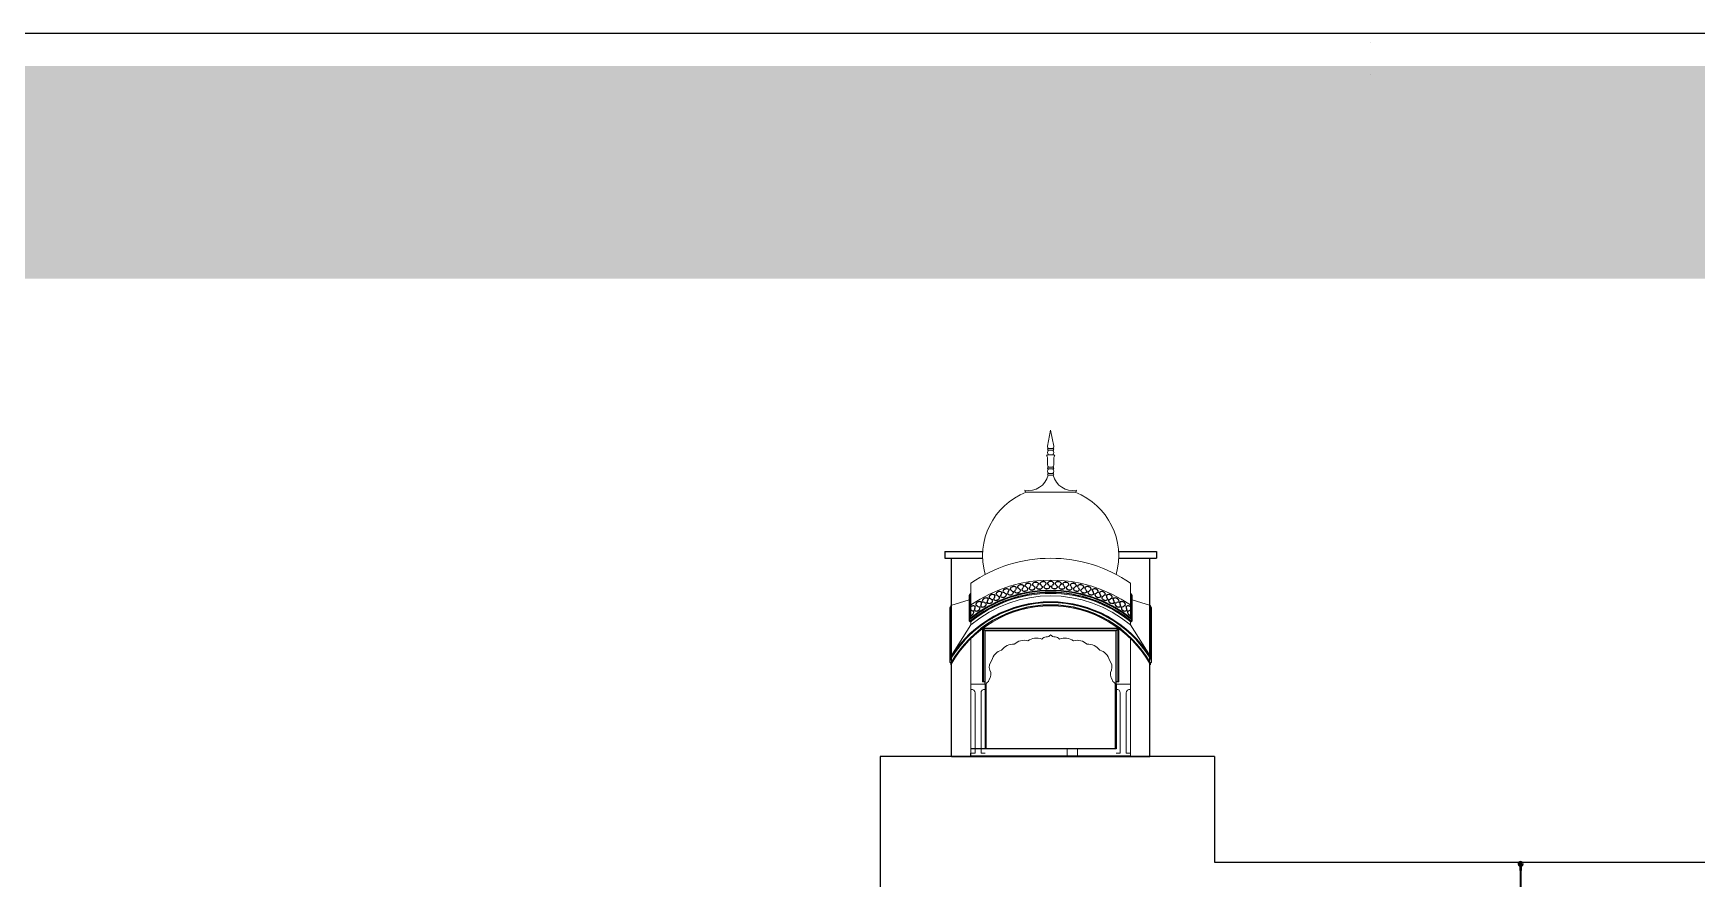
# Model space of a CAD drawing. Header units: millimetres. Extents: x 1521 to 3683, y 1649 to 3322.
# Drawn here: x 1717.1 to 1731.27, y 1670.02 to 1677.22 of the extents above; entities that cross this region are included whole.
import ezdxf

# ---------------------------------------------------------------- set-up
doc = ezdxf.new("R2010")
doc.units = ezdxf.units.MM
doc.header["$LTSCALE"] = 0.1
for name, color, linetype, lineweight in [('BRICKS', 70, 'Continuous', 25), ('Glass', 193, 'Continuous', 5), ('WALL', 7, 'Continuous', 50), ('WIN', 8, 'Continuous', 25), ('WINDOW', 142, 'Continuous', 13)]:
    doc.layers.add(name, color=color, linetype=linetype, lineweight=lineweight)
doc.layers.add('RELIEF', color=252, linetype='Continuous')

# ---------------------------------------------------------------- blocks, each defined once
blk = doc.blocks.new('A$C3F6A36EA')
h = blk.add_hatch(color=10)
h.set_gradient(color1=(22, 110, 12), color2=(129, 189, 10), tint=0.46)
h.paths.add_polyline_path([(-44.213, 20.41), (-3.313, 20.41), (-3.313, 22.222), (-44.213, 22.222)])
at = {"color": 0}
blk.add_lwpolyline([(-44.213, 22.5), (-3.313, 22.5), (-3.313, -5.276), (-44.213, -5.276)], close=True, dxfattribs=at)
blk = doc.blocks.new('CRAWN')
at = {"layer": 'WINDOW', "color": 9}
for p, q in [((-1.5, 21.69), (0, 29.19)), ((0, 29.19), (1.5, 21.69)), ((-1.5, 12.87), (-1.5, 16.23)), ((-1.13, 20.56), (1.12, 20.56)), ((-1.13, 19.81), (1.12, 19.81)), ((-0.99, 17.56), (0.99, 17.56)), ((1.5, 12.87), (1.5, 16.23)), ((-1.13, 8.75), (1.12, 8.75)), ((-1.13, 8), (1.12, 8)), ((-1.13, 11.75), (1.12, 11.75)), ((-1.13, 11), (1.12, 11)), ((-11.56, 0), (11.56, 0))]:
    blk.add_line(p, q, dxfattribs=at)
for centre, radius, start, end in [((0, 9.5), 8.13, 97.01398, 104.25003), ((-3.47, 16.05), 1.98, 354.89711, 41.97279), ((0, 21.69), 1.5, 157.38014, 228.59038), ((-1.13, 20.19), 0.375, 90, 270), ((0, 18.69), 1.5, 131.40962, 228.59038), ((0, 21.69), 1.5, 311.40962, 22.61986), ((0, 18.69), 1.5, 311.40962, 48.59038), ((0, 9.5), 8.13, 75.74997, 82.98602), ((1.12, 20.19), 0.375, 270, 90), ((3.47, 16.05), 1.98, 138.02721, 185.10289), ((-10.35, 10.38), 9.53, 259.66782, 345.56274), ((0, 12.87), 1.5, 180, 228.59038), ((-1.13, 11.37), 0.375, 90, 270), ((0, 9.87), 1.5, 131.40962, 228.59038), ((-1.13, 8.38), 0.375, 90, 270), ((0, 12.87), 1.5, 311.40962, 0), ((0, 9.87), 1.5, 311.40962, 48.59038), ((1.12, 11.37), 0.375, 270, 90), ((1.12, 8.38), 0.375, 270, 90), ((10.35, 10.38), 9.53, 194.43726, 280.33218), ((-10.96, 0.93), 1.11, 176.36583, 236.76428), ((10.96, 0.93), 1.11, 303.23572, 3.63417)]:
    blk.add_arc(centre, radius, start, end, dxfattribs=at)

msp = doc.modelspace()

# ---------------------------------------------------------------- linework, layer by layer
at = {"color": 0}
for p, q in [((1728.4874, 1677.141), (1728.4874, 1677.141)), ((1728.4874, 1676.8684), (1728.4874, 1676.8684))]:
    msp.add_line(p, q, dxfattribs=at)
at = {"layer": 'BRICKS', "color": 8}
for p, q in [((1725.2066, 1671.6749), (1725.2066, 1671.6117)), ((1726.322, 1671.6749), (1726.322, 1671.1252))]:
    msp.add_line(p, q, dxfattribs=at)
at = {"layer": 'BRICKS'}
for p, q in [((1725.2137, 1671.6749), (1725.2137, 1671.1297)), ((1726.3149, 1671.6753), (1726.3149, 1671.1297)), ((1725.0859, 1671.0674), (1725.0859, 1671.0899))]:
    msp.add_line(p, q, dxfattribs=at)
at = {"layer": 'Glass'}
for p, q in [((1729.7598, 1670.0904), (1729.7598, 1670.1343)), ((1729.7632, 1670.0904), (1729.7632, 1670.133)), ((1729.7699, 1670.0904), (1729.7699, 1670.133)), ((1729.7733, 1670.0904), (1729.7733, 1670.1343)), ((1729.7598, 1670.0904), (1729.7632, 1670.0904)), ((1729.7733, 1670.0904), (1729.7699, 1670.0904))]:
    msp.add_line(p, q, dxfattribs=at)
msp.add_lwpolyline([(1729.7632, 1669.9357), (1729.7699, 1669.9357), (1729.7699, 1670.1045), (1729.7632, 1670.1045)], close=True, dxfattribs=at)
at = {"layer": 'RELIEF'}
for p, q in [((1725.1889, 1672.1473), (1725.2066, 1672.1295)), ((1726.322, 1672.1295), (1725.2066, 1672.1295)), ((1725.2066, 1671.6749), (1725.2066, 1672.1295)), ((1726.3398, 1672.1473), (1726.322, 1672.1295)), ((1726.322, 1671.6749), (1726.322, 1672.1295)), ((1725.2066, 1671.6962), (1725.1853, 1671.6962)), ((1726.3434, 1671.6962), (1726.322, 1671.6962))]:
    msp.add_line(p, q, dxfattribs=at)
for points in [[(1726.3434, 1671.6962), (1726.3434, 1672.1509), (1725.1853, 1672.1509), (1725.1853, 1671.6962)], [(1726.3398, 1671.6962), (1726.3398, 1672.1473), (1725.1889, 1672.1473), (1725.1889, 1671.6962)]]:
    msp.add_lwpolyline(points, dxfattribs=at)
for centre, radius, start, end in [((1725.5024, 1672.5151), 0.00707, 110.19181, 151.0122), ((1725.4975, 1672.5283), 0.00707, 290.19181, 331.0122), ((1725.5078, 1672.5307), 0.00707, 234.48528, 275.30566), ((1725.5091, 1672.5166), 0.00707, 54.48528, 95.30566), ((1725.5177, 1672.5118), 0.0115, 37.95628, 112.97285), ((1725.5557, 1672.5144), 0.011, 126.43772, 202.85849), ((1725.5602, 1672.5202), 0.0115, 89.33744, 164.35402), ((1725.5663, 1672.5279), 0.00707, 107.00463, 147.82501), ((1725.5622, 1672.5414), 0.00707, 287.00463, 327.82501), ((1725.5726, 1672.5431), 0.00707, 231.29809, 272.11848), ((1725.5731, 1672.529), 0.00707, 51.29809, 92.11848), ((1725.5814, 1672.5237), 0.0115, 34.76909, 109.78567), ((1725.5875, 1672.5197), 0.011, 356.26462, 72.68539), ((1725.6195, 1672.5242), 0.011, 123.25053, 199.67131), ((1725.6243, 1672.5298), 0.0115, 86.15025, 161.16683), ((1725.6308, 1672.5371), 0.00707, 103.81744, 144.63783), ((1725.6274, 1672.5508), 0.00707, 283.81744, 324.63783), ((1725.6379, 1672.552), 0.00707, 228.11091, 268.93129), ((1725.6377, 1672.5379), 0.00707, 48.11091, 88.93129), ((1725.6457, 1672.5321), 0.0115, 31.58191, 106.59849), ((1725.6694, 1672.5111), 0.0168, 114.09128, 167.21289), ((1725.6515, 1672.5278), 0.011, 353.07743, 69.4982), ((1725.6837, 1672.5305), 0.011, 120.06335, 196.48412), ((1725.6689, 1672.5111), 0.0168, 22.34866, 75.47027), ((1725.6888, 1672.5357), 0.0115, 82.96307, 157.97965), ((1725.6957, 1672.5427), 0.00707, 100.63026, 141.45065), ((1725.6931, 1672.5566), 0.00707, 280.63026, 321.45065), ((1725.7037, 1672.5572), 0.00707, 224.92372, 265.74411), ((1725.7026, 1672.5431), 0.00707, 44.92372, 85.74411), ((1725.7103, 1672.5369), 0.0115, 28.39472, 103.4113), ((1725.7328, 1672.5146), 0.0168, 110.9041, 164.02571), ((1725.7159, 1672.5323), 0.011, 349.89025, 66.31102), ((1725.7482, 1672.5332), 0.011, 116.87616, 193.29694), ((1725.7323, 1672.5146), 0.0168, 19.16148, 72.28309), ((1725.7536, 1672.5381), 0.0115, 79.77588, 154.79246), ((1725.7609, 1672.5447), 0.00707, 97.44308, 138.26346), ((1725.7591, 1672.5587), 0.00707, 277.44308, 318.26346), ((1725.7696, 1672.5587), 0.00707, 221.73654, 262.55692), ((1725.7678, 1672.5447), 0.00707, 41.73654, 82.55692), ((1725.7751, 1672.5381), 0.0115, 25.20754, 100.22412), ((1725.7963, 1672.5146), 0.0168, 107.71691, 160.83852), ((1725.7805, 1672.5332), 0.011, 346.70306, 63.12384), ((1725.8127, 1672.5323), 0.011, 113.68898, 190.10975), ((1725.7959, 1672.5146), 0.0168, 15.97429, 69.0959), ((1725.8184, 1672.5369), 0.0115, 76.5887, 151.60528), ((1725.8261, 1672.5431), 0.00707, 94.25589, 135.07628), ((1725.825, 1672.5572), 0.00707, 274.25589, 315.07628), ((1725.8355, 1672.5566), 0.00707, 218.54935, 259.36974), ((1725.8329, 1672.5427), 0.00707, 38.54935, 79.36974), ((1725.8399, 1672.5357), 0.0115, 22.02035, 97.03693), ((1725.8598, 1672.5111), 0.0168, 104.52973, 157.65134), ((1725.845, 1672.5305), 0.011, 343.51588, 59.93665), ((1725.8771, 1672.5278), 0.011, 110.5018, 186.92257), ((1725.8593, 1672.5111), 0.0168, 12.78711, 65.90872), ((1725.883, 1672.5321), 0.0115, 73.40151, 148.41809), ((1725.891, 1672.5379), 0.00707, 91.06871, 131.88909), ((1725.8908, 1672.552), 0.00707, 271.06871, 311.88909), ((1725.9012, 1672.5508), 0.00707, 215.36217, 256.18256), ((1725.8979, 1672.5371), 0.00707, 35.36217, 76.18256), ((1725.9044, 1672.5298), 0.0115, 18.83317, 93.84975), ((1725.9092, 1672.5242), 0.011, 340.32869, 56.74947), ((1725.9412, 1672.5197), 0.011, 107.31461, 183.73538), ((1725.9473, 1672.5237), 0.0115, 70.21433, 145.23091), ((1725.9556, 1672.529), 0.00707, 87.88152, 128.70191), ((1725.9561, 1672.5431), 0.00707, 267.88152, 308.70191), ((1725.9665, 1672.5414), 0.00707, 212.17499, 252.99537), ((1725.9624, 1672.5279), 0.00707, 32.17499, 72.99537), ((1725.9685, 1672.5202), 0.0115, 15.64598, 90.66256), ((1725.973, 1672.5144), 0.011, 337.14151, 53.56228), ((1726.011, 1672.5118), 0.0115, 67.02715, 142.04372), ((1726.0196, 1672.5166), 0.00707, 84.69434, 125.51472), ((1726.0209, 1672.5307), 0.00707, 264.69434, 305.51472), ((1726.0312, 1672.5283), 0.00707, 208.9878, 249.80819), ((1726.0263, 1672.5151), 0.00707, 28.9878, 69.80819), ((1725.7643, 1671.3729), 1.0977, 51.34887, 128.65113), ((1725.7643, 1671.3729), 1.0835, 50.74539, 129.25458), ((1725.1933, 1672.383), 0.011, 145.56083, 221.9816), ((1725.1956, 1672.39), 0.0115, 108.46055, 183.47712), ((1725.1988, 1672.3992), 0.00707, 126.12774, 166.94812), ((1725.1905, 1672.4107), 0.00707, 306.12774, 346.94812), ((1725.1998, 1672.4157), 0.00707, 250.4212, 291.24159), ((1725.2049, 1672.4026), 0.00707, 70.4212, 111.24159), ((1725.2145, 1672.4003), 0.0115, 53.8922, 128.90878), ((1725.2216, 1672.3985), 0.011, 15.38772, 91.8085), ((1725.2112, 1672.3843), 0.0168, 316.40157, 9.52319), ((1725.2444, 1672.3898), 0.0168, 136.40157, 189.52319), ((1725.2503, 1672.4132), 0.011, 142.37364, 218.79441), ((1725.253, 1672.42), 0.0115, 105.27336, 180.28994), ((1725.244, 1672.3896), 0.0168, 44.65895, 97.78057), ((1725.2568, 1672.4291), 0.00707, 122.94055, 163.76094), ((1725.2491, 1672.441), 0.00707, 302.94055, 343.76094), ((1725.2586, 1672.4455), 0.00707, 247.23402, 288.0544), ((1725.2679, 1672.4133), 0.0168, 224.65895, 277.78057), ((1725.263, 1672.4321), 0.00707, 67.23402, 108.0544), ((1725.2596, 1672.3827), 0.0108, 285.9546, 3.12169), ((1725.2724, 1672.4293), 0.0115, 50.70502, 125.72159), ((1725.2622, 1672.3898), 0.0105, 321.9413, 40.33464), ((1725.2794, 1672.4271), 0.011, 12.20054, 88.62131), ((1725.2683, 1672.4135), 0.0168, 313.21439, 6.336), ((1725.2902, 1672.4031), 0.0105, 190.66031, 269.05365), ((1725.3017, 1672.4172), 0.0168, 133.21439, 186.336), ((1725.2973, 1672.4007), 0.0108, 227.87327, 305.04035), ((1725.3089, 1672.4402), 0.011, 139.18646, 215.60723), ((1725.3013, 1672.417), 0.0168, 41.47177, 94.59338), ((1725.312, 1672.4468), 0.0115, 102.08618, 177.10275), ((1725.3064, 1672.3979), 0.00674, 244.49788, 286.32336), ((1725.3102, 1672.3849), 0.00674, 64.49788, 106.32336), ((1725.3163, 1672.4557), 0.00707, 119.75337, 160.57375), ((1725.3093, 1672.468), 0.00707, 299.75337, 340.57375), ((1725.3195, 1672.3891), 0.00674, 121.48441, 163.30989), ((1725.3265, 1672.4393), 0.0168, 221.47177, 274.59338), ((1725.319, 1672.472), 0.00707, 244.04683, 284.86722), ((1725.3125, 1672.4006), 0.00674, 301.48441, 343.30989), ((1725.3166, 1672.4092), 0.0108, 282.76742, 359.9345), ((1725.3227, 1672.4583), 0.00707, 64.04683, 104.86722), ((1725.3319, 1672.455), 0.0115, 47.51783, 122.53441), ((1725.3195, 1672.4161), 0.0105, 318.75412, 37.14746), ((1725.3269, 1672.4394), 0.0168, 310.0272, 3.14882), ((1725.3482, 1672.4279), 0.0105, 187.47313, 265.86647), ((1725.3388, 1672.4524), 0.011, 9.01336, 85.43413), ((1725.3605, 1672.4413), 0.0168, 130.0272, 183.14882), ((1725.3551, 1672.425), 0.0108, 224.68608, 301.85317), ((1725.369, 1672.4639), 0.011, 135.99927, 212.42005), ((1725.3601, 1672.4411), 0.0168, 38.28458, 91.4062), ((1725.3641, 1672.4217), 0.00674, 241.3107, 283.13618), ((1725.3724, 1672.4703), 0.0115, 98.89899, 173.91557), ((1725.3671, 1672.4086), 0.00674, 61.3107, 103.13618), ((1725.3767, 1672.4122), 0.00674, 118.29722, 160.1227), ((1725.3772, 1672.4789), 0.00707, 116.56618, 157.38657), ((1725.3865, 1672.462), 0.0168, 218.28458, 271.4062), ((1725.3703, 1672.4241), 0.00674, 298.29722, 340.1227), ((1725.3709, 1672.4916), 0.00707, 296.56618, 337.38657), ((1725.3749, 1672.4325), 0.0108, 279.58024, 356.74732), ((1725.3808, 1672.495), 0.00707, 240.85965, 281.68003), ((1725.3837, 1672.4812), 0.00707, 60.85965, 101.68003), ((1725.3782, 1672.4393), 0.0105, 315.56693, 33.96027), ((1725.3928, 1672.4774), 0.0115, 44.33065, 119.34722), ((1725.3869, 1672.4621), 0.0168, 306.84002, 359.96163), ((1725.4075, 1672.4494), 0.0105, 184.28594, 262.67928), ((1725.3995, 1672.4744), 0.011, 5.82617, 82.24694), ((1725.4205, 1672.4621), 0.0168, 126.84002, 179.96163), ((1725.4143, 1672.4462), 0.0108, 221.4989, 298.66598), ((1725.4303, 1672.4842), 0.011, 132.81209, 209.23286), ((1725.423, 1672.4424), 0.00674, 238.12351, 279.94899), ((1725.4201, 1672.4619), 0.0168, 35.0974, 88.21901), ((1725.4341, 1672.4904), 0.0115, 95.71181, 170.72838), ((1725.4253, 1672.4291), 0.00674, 58.12351, 99.94899), ((1725.4351, 1672.4322), 0.00674, 115.11004, 156.93552), ((1725.4294, 1672.4444), 0.00674, 295.11004, 336.93552), ((1725.4393, 1672.4987), 0.00707, 113.379, 154.19938), ((1725.4476, 1672.4813), 0.0168, 215.0974, 268.21901), ((1725.4344, 1672.4525), 0.0108, 276.39305, 353.56013), ((1725.4337, 1672.5117), 0.00707, 293.379, 334.19938), ((1725.4438, 1672.5146), 0.00707, 237.67246, 278.49285), ((1725.4459, 1672.5006), 0.00707, 57.67246, 98.49285), ((1725.4381, 1672.4591), 0.0105, 312.37975, 30.77309), ((1725.4547, 1672.4963), 0.0115, 41.14346, 116.16004), ((1725.448, 1672.4814), 0.0168, 303.65283, 356.77445), ((1725.4679, 1672.4676), 0.0105, 181.09876, 259.4921), ((1725.4613, 1672.493), 0.011, 2.63899, 79.05976), ((1725.4816, 1672.4795), 0.0168, 123.65283, 176.77445), ((1725.4745, 1672.464), 0.0108, 218.31171, 295.4788), ((1725.483, 1672.4597), 0.00674, 234.93633, 276.76181), ((1725.4926, 1672.501), 0.011, 129.6249, 206.04568), ((1725.4812, 1672.4794), 0.0168, 31.91021, 85.03183), ((1725.4846, 1672.4463), 0.00674, 54.93633, 96.76181), ((1725.4967, 1672.507), 0.0115, 92.52462, 167.5412), ((1725.4945, 1672.4488), 0.00674, 111.92285, 153.74833), ((1725.4895, 1672.4614), 0.00674, 291.92285, 333.74833), ((1725.5097, 1672.4972), 0.0168, 211.91021, 265.03183), ((1725.4949, 1672.4692), 0.0108, 273.20587, 350.37295), ((1725.499, 1672.4755), 0.0105, 309.19257, 27.5859), ((1725.5102, 1672.4973), 0.0168, 300.46565, 353.58726), ((1725.5292, 1672.4824), 0.0105, 177.91157, 256.30491), ((1725.524, 1672.5081), 0.011, 359.4518, 75.87257), ((1725.5356, 1672.4784), 0.0108, 215.12453, 292.29161), ((1725.5436, 1672.4935), 0.0168, 120.46565, 173.58726), ((1725.5439, 1672.4737), 0.00674, 231.74914, 273.57462), ((1725.5447, 1672.4602), 0.00674, 51.74914, 93.57462), ((1725.5431, 1672.4934), 0.0168, 28.72303, 81.84464), ((1725.5548, 1672.4622), 0.00674, 108.73567, 150.56115), ((1725.5504, 1672.475), 0.00674, 288.73567, 330.56115), ((1725.5563, 1672.4825), 0.0108, 270.01868, 347.18576), ((1725.5727, 1672.5096), 0.0168, 208.72303, 261.84464), ((1725.5607, 1672.4886), 0.0105, 306.00538, 24.39872), ((1725.5913, 1672.4937), 0.0105, 174.72439, 253.11773), ((1725.5731, 1672.5097), 0.0168, 297.27846, 350.40008), ((1725.5974, 1672.4894), 0.0108, 211.93734, 289.10443), ((1725.6062, 1672.5041), 0.0168, 117.27846, 170.40008), ((1725.6054, 1672.4842), 0.00674, 228.56196, 270.38744), ((1725.6055, 1672.4707), 0.00674, 48.56196, 90.38744), ((1725.6058, 1672.504), 0.0168, 25.53585, 78.65746), ((1725.6156, 1672.4722), 0.00674, 105.54848, 147.37396), ((1725.612, 1672.4851), 0.00674, 285.54848, 327.37396), ((1725.6183, 1672.4923), 0.0108, 266.8315, 343.99858), ((1725.6361, 1672.5185), 0.0168, 205.53585, 258.65746), ((1725.623, 1672.4982), 0.0105, 302.8182, 21.21153), ((1725.6538, 1672.5016), 0.0105, 171.5372, 249.93054), ((1725.6366, 1672.5185), 0.0168, 294.09128, 347.21289), ((1725.6597, 1672.497), 0.0108, 208.75016, 285.91724), ((1725.6674, 1672.4913), 0.00674, 225.37477, 267.20025), ((1725.6668, 1672.4779), 0.00674, 45.37477, 87.20025), ((1725.677, 1672.4787), 0.00674, 102.3613, 144.18678), ((1725.6741, 1672.4919), 0.00674, 282.3613, 324.18678), ((1725.6808, 1672.4987), 0.0108, 263.64431, 340.81139), ((1725.7, 1672.5239), 0.0168, 202.34866, 255.47027), ((1725.6858, 1672.5043), 0.0105, 299.63101, 18.02435), ((1725.7168, 1672.506), 0.0105, 168.35002, 246.74336), ((1725.7005, 1672.5239), 0.0168, 290.9041, 344.02571), ((1725.7224, 1672.501), 0.0108, 205.56298, 282.73006), ((1725.7298, 1672.495), 0.00674, 222.18759, 264.01307), ((1725.7284, 1672.4816), 0.00674, 42.18759, 84.01307), ((1725.7386, 1672.4819), 0.00674, 99.17412, 140.99959), ((1725.7365, 1672.4952), 0.00674, 279.17412, 320.99959), ((1725.7435, 1672.5016), 0.0108, 260.45713, 337.62421), ((1725.7641, 1672.5256), 0.0168, 199.16148, 252.28309), ((1725.7488, 1672.5069), 0.0105, 296.44383, 14.83717), ((1725.7798, 1672.5069), 0.0105, 165.16283, 243.55617), ((1725.7645, 1672.5256), 0.0168, 287.71691, 340.83852), ((1725.7852, 1672.5016), 0.0108, 202.37579, 279.54287), ((1725.7922, 1672.4952), 0.00674, 219.00041, 260.82588), ((1725.7901, 1672.4819), 0.00674, 39.00041, 80.82588), ((1725.8003, 1672.4816), 0.00674, 95.98693, 137.81241), ((1725.7989, 1672.495), 0.00674, 275.98693, 317.81241), ((1725.8063, 1672.501), 0.0108, 257.26994, 334.43702), ((1725.8282, 1672.5239), 0.0168, 195.97429, 249.0959), ((1725.8119, 1672.506), 0.0105, 293.25664, 11.64998), ((1725.8429, 1672.5043), 0.0105, 161.97565, 240.36899), ((1725.8286, 1672.5239), 0.0168, 284.52973, 337.65134), ((1725.8479, 1672.4987), 0.0108, 199.18861, 276.35569), ((1725.8546, 1672.4919), 0.00674, 215.81322, 257.6387), ((1725.8517, 1672.4787), 0.00674, 35.81322, 77.6387), ((1725.8619, 1672.4779), 0.00674, 92.79975, 134.62523), ((1725.8612, 1672.4913), 0.00674, 272.79975, 314.62523), ((1725.8689, 1672.497), 0.0108, 254.08276, 331.24984), ((1725.8921, 1672.5185), 0.0168, 192.78711, 245.90872), ((1725.8748, 1672.5016), 0.0105, 290.06946, 8.4628), ((1725.9056, 1672.4982), 0.0105, 158.78847, 237.1818), ((1725.8925, 1672.5185), 0.0168, 281.34254, 334.46415), ((1725.9104, 1672.4923), 0.0108, 196.00142, 273.1685), ((1725.9229, 1672.504), 0.0168, 101.34254, 154.46415), ((1725.9167, 1672.4851), 0.00674, 212.62604, 254.45152), ((1725.913, 1672.4722), 0.00674, 32.62604, 74.45152), ((1725.9232, 1672.4707), 0.00674, 89.61256, 131.43804), ((1725.9233, 1672.4842), 0.00674, 269.61256, 311.43804), ((1725.9313, 1672.4894), 0.0108, 250.89557, 328.06266), ((1725.9224, 1672.5041), 0.0168, 9.59992, 62.72154), ((1725.9556, 1672.5097), 0.0168, 189.59992, 242.72154), ((1725.9374, 1672.4937), 0.0105, 286.88227, 5.27561), ((1725.968, 1672.4886), 0.0105, 155.60128, 233.99462), ((1725.956, 1672.5096), 0.0168, 278.15536, 331.27697), ((1725.9724, 1672.4825), 0.0108, 192.81424, 269.98132), ((1725.9855, 1672.4934), 0.0168, 98.15536, 151.27697), ((1725.9783, 1672.475), 0.00674, 209.43885, 251.26433), ((1725.9739, 1672.4622), 0.00674, 29.43885, 71.26433), ((1725.984, 1672.4602), 0.00674, 86.42538, 128.25086), ((1725.9848, 1672.4737), 0.00674, 266.42538, 308.25086), ((1725.9931, 1672.4784), 0.0108, 247.70839, 324.87547), ((1726.0047, 1672.5081), 0.011, 104.12743, 180.5482), ((1725.9851, 1672.4935), 0.0168, 6.41274, 59.53435), ((1726.0185, 1672.4973), 0.0168, 186.41274, 239.53435), ((1725.9995, 1672.4824), 0.0105, 283.69509, 2.08843), ((1726.0297, 1672.4755), 0.0105, 152.4141, 230.80743), ((1726.0189, 1672.4972), 0.0168, 274.96817, 328.08979), ((1726.0338, 1672.4692), 0.0108, 189.62705, 266.79413), ((1726.032, 1672.507), 0.0115, 12.4588, 87.47538), ((1726.0475, 1672.4794), 0.0168, 94.96817, 148.08979), ((1726.0392, 1672.4614), 0.00674, 206.25167, 248.07715), ((1726.0342, 1672.4488), 0.00674, 26.25167, 68.07715), ((1726.0441, 1672.4463), 0.00674, 83.23819, 125.06367), ((1726.0361, 1672.501), 0.011, 333.95432, 50.3751), ((1726.0457, 1672.4597), 0.00674, 263.23819, 305.06367), ((1726.0542, 1672.464), 0.0108, 244.5212, 321.68829), ((1726.0674, 1672.493), 0.011, 100.94024, 177.36101), ((1726.047, 1672.4795), 0.0168, 3.22555, 56.34717), ((1726.0608, 1672.4676), 0.0105, 280.5079, 358.90124), ((1726.0806, 1672.4814), 0.0168, 183.22555, 236.34717), ((1726.0739, 1672.4963), 0.0115, 63.83996, 138.85654), ((1726.0828, 1672.5006), 0.00707, 81.50715, 122.32754), ((1726.0906, 1672.4591), 0.0105, 149.22691, 227.62025), ((1726.081, 1672.4813), 0.0168, 271.78099, 324.9026), ((1726.0943, 1672.4525), 0.0108, 186.43987, 263.60695), ((1726.0849, 1672.5146), 0.00707, 261.50715, 302.32754), ((1726.095, 1672.5117), 0.00707, 205.80062, 246.621), ((1726.0894, 1672.4987), 0.00707, 25.80062, 66.621), ((1726.0993, 1672.4444), 0.00674, 203.06448, 244.88996), ((1726.1086, 1672.4619), 0.0168, 91.78099, 144.9026), ((1726.0946, 1672.4904), 0.0115, 9.27162, 84.28819), ((1726.0936, 1672.4322), 0.00674, 23.06448, 64.88996), ((1726.1033, 1672.4291), 0.00674, 80.05101, 121.87649), ((1726.1057, 1672.4424), 0.00674, 260.05101, 301.87649), ((1726.0984, 1672.4842), 0.011, 330.76714, 47.18791), ((1726.1144, 1672.4462), 0.0108, 241.33402, 318.5011), ((1726.1292, 1672.4744), 0.011, 97.75306, 174.17383), ((1726.1081, 1672.4621), 0.0168, 0.03837, 53.15998), ((1726.1212, 1672.4494), 0.0105, 277.32072, 355.71406), ((1726.1418, 1672.4621), 0.0168, 180.03837, 233.15998), ((1726.1359, 1672.4774), 0.0115, 60.65278, 135.66935), ((1726.1505, 1672.4393), 0.0105, 146.03973, 224.43307), ((1726.145, 1672.4812), 0.00707, 78.31997, 119.14035), ((1726.1422, 1672.462), 0.0168, 268.5938, 321.71542), ((1726.1538, 1672.4325), 0.0108, 183.25268, 260.41976), ((1726.1478, 1672.495), 0.00707, 258.31997, 299.14035), ((1726.1578, 1672.4916), 0.00707, 202.61343, 243.43382), ((1726.1583, 1672.4241), 0.00674, 199.8773, 241.70278), ((1726.1515, 1672.4789), 0.00707, 22.61343, 63.43382), ((1726.152, 1672.4122), 0.00674, 19.8773, 61.70278), ((1726.1686, 1672.4411), 0.0168, 88.5938, 141.71542), ((1726.1562, 1672.4703), 0.0115, 6.08443, 81.10101), ((1726.1615, 1672.4086), 0.00674, 76.86382, 118.6893), ((1726.1646, 1672.4217), 0.00674, 256.86382, 298.6893), ((1726.1597, 1672.4639), 0.011, 327.57995, 44.00073), ((1726.1736, 1672.425), 0.0108, 238.14683, 315.31392), ((1726.1899, 1672.4524), 0.011, 94.56587, 170.98664), ((1726.1682, 1672.4413), 0.0168, 356.85118, 49.9728), ((1726.1805, 1672.4279), 0.0105, 274.13353, 352.52687), ((1726.2018, 1672.4394), 0.0168, 176.85118, 229.9728), ((1726.1968, 1672.455), 0.0115, 57.46559, 132.48217), ((1726.2092, 1672.4161), 0.0105, 142.85254, 221.24588), ((1726.2021, 1672.4393), 0.0168, 265.40662, 318.52823), ((1726.2121, 1672.4092), 0.0108, 180.0655, 257.23258), ((1726.206, 1672.4583), 0.00707, 75.13278, 115.95317), ((1726.2096, 1672.472), 0.00707, 255.13278, 295.95317), ((1726.2162, 1672.4006), 0.00674, 196.69011, 238.51559), ((1726.2194, 1672.468), 0.00707, 199.42625, 240.24663), ((1726.2091, 1672.3891), 0.00674, 16.69011, 58.51559), ((1726.2274, 1672.417), 0.0168, 85.40662, 138.52823), ((1726.2185, 1672.3849), 0.00674, 73.67664, 115.50212), ((1726.2124, 1672.4557), 0.00707, 19.42625, 60.24663), ((1726.2167, 1672.4468), 0.0115, 2.89725, 77.91382), ((1726.2223, 1672.3979), 0.00674, 253.67664, 295.50212), ((1726.2314, 1672.4007), 0.0108, 234.95965, 312.12673), ((1726.2197, 1672.4402), 0.011, 324.39277, 40.81354), ((1726.2493, 1672.4271), 0.011, 91.37869, 167.79946), ((1726.2269, 1672.4172), 0.0168, 353.664, 46.78561), ((1726.2385, 1672.4031), 0.0105, 270.94635, 349.33969), ((1726.2604, 1672.4135), 0.0168, 173.664, 226.78561), ((1726.2562, 1672.4293), 0.0115, 54.27841, 129.29498), ((1726.2665, 1672.3898), 0.0105, 139.66536, 218.0587), ((1726.2691, 1672.3827), 0.0108, 176.87831, 254.0454), ((1726.2608, 1672.4133), 0.0168, 262.21943, 315.34105), ((1726.2657, 1672.4321), 0.00707, 71.9456, 112.76598), ((1726.2701, 1672.4455), 0.00707, 251.9456, 292.76598), ((1726.2847, 1672.3896), 0.0168, 82.21943, 135.34105), ((1726.2796, 1672.441), 0.00707, 196.23906, 237.05945), ((1726.2719, 1672.4291), 0.00707, 16.23906, 57.05945), ((1726.2757, 1672.42), 0.0115, 359.71006, 74.72664), ((1726.2784, 1672.4132), 0.011, 321.20559, 37.62636), ((1726.3071, 1672.3985), 0.011, 88.1915, 164.61228), ((1726.2843, 1672.3898), 0.0168, 350.47681, 43.59843), ((1726.3175, 1672.3843), 0.0168, 170.47681, 223.59843), ((1726.3142, 1672.4003), 0.0115, 51.09122, 126.1078), ((1726.3238, 1672.4026), 0.00707, 68.75841, 109.5788), ((1726.3289, 1672.4157), 0.00707, 248.75841, 289.5788), ((1726.3382, 1672.4107), 0.00707, 193.05188, 233.87226), ((1726.3298, 1672.3992), 0.00707, 13.05188, 53.87226), ((1726.3331, 1672.39), 0.0115, 356.52288, 71.53945), ((1726.3354, 1672.383), 0.011, 318.0184, 34.43917), ((1725.7643, 1671.3729), 0.9982, 31.73328, 148.26672), ((1725.7643, 1671.3729), 0.9769, 29.65022, 150.34978), ((1725.0875, 1672.3466), 0.00707, 256.79557, 297.61596), ((1725.0823, 1672.2891), 0.0168, 54.22051, 77.84517), ((1725.082, 1672.2723), 0.0108, 291.0499, 317.78909), ((1725.0915, 1672.2715), 0.00674, 257.24662, 299.0721), ((1725.094, 1672.3341), 0.00707, 76.79557, 117.61596), ((1725.102, 1672.3164), 0.0168, 234.22051, 287.34212), ((1725.098, 1672.2598), 0.00674, 77.24662, 119.0721), ((1725.1038, 1672.3329), 0.0115, 60.26657, 135.28315), ((1725.1063, 1672.2659), 0.00674, 134.23315, 176.05863), ((1725.0968, 1672.2755), 0.00674, 314.23315, 356.05863), ((1725.0989, 1672.2849), 0.0108, 295.51616, 12.68324), ((1725.1002, 1672.2923), 0.0105, 331.50286, 49.8962), ((1725.111, 1672.3319), 0.011, 21.76209, 98.18287), ((1725.1023, 1672.3166), 0.0168, 322.77594, 15.89756), ((1725.1256, 1672.3101), 0.0105, 200.22187, 278.6152), ((1725.1347, 1672.3258), 0.0168, 142.77594, 195.89756), ((1725.138, 1672.3497), 0.011, 148.74801, 225.16878), ((1725.133, 1672.3088), 0.0108, 237.43482, 314.6019), ((1725.1399, 1672.3568), 0.0115, 111.64773, 186.66431), ((1725.1343, 1672.3256), 0.0168, 51.03332, 104.15494), ((1725.1427, 1672.3662), 0.00707, 129.31492, 170.13531), ((1725.1337, 1672.3772), 0.00707, 309.31492, 350.13531), ((1725.1425, 1672.3076), 0.00674, 254.05944, 295.88492), ((1725.1427, 1672.3827), 0.00707, 253.60839, 294.42877), ((1725.1555, 1672.3517), 0.0168, 231.03332, 284.15494), ((1725.1484, 1672.2954), 0.00674, 74.05944, 115.88492), ((1725.1485, 1672.3699), 0.00707, 73.60839, 114.42877), ((1725.1569, 1672.3011), 0.00674, 131.04596, 172.87144), ((1725.1582, 1672.3681), 0.0115, 57.07939, 132.09596), ((1725.1481, 1672.3112), 0.00674, 311.04596, 352.87144), ((1725.1506, 1672.3204), 0.0108, 292.32897, 9.49606), ((1725.1524, 1672.3278), 0.0105, 328.31567, 46.70901), ((1725.1654, 1672.3668), 0.011, 18.57491, 94.99568), ((1725.1558, 1672.352), 0.0168, 319.58876, 12.71037), ((1725.1787, 1672.3441), 0.0105, 197.03468, 275.42802), ((1725.1887, 1672.3594), 0.0168, 139.58876, 192.71037), ((1725.186, 1672.3425), 0.0108, 234.24764, 311.41472), ((1725.1883, 1672.3591), 0.0168, 47.84614, 100.96775), ((1725.1954, 1672.3407), 0.00674, 250.87225, 292.69773), ((1725.2006, 1672.3283), 0.00674, 70.87225, 112.69773), ((1725.2108, 1672.3841), 0.0168, 227.84614, 280.96775), ((1725.2095, 1672.3334), 0.00674, 127.85878, 169.68426), ((1725.2012, 1672.3441), 0.00674, 307.85878, 349.68426), ((1725.2043, 1672.3531), 0.0108, 289.14179, 6.30887), ((1725.2064, 1672.3603), 0.0105, 325.12849, 43.52183), ((1725.2336, 1672.3752), 0.0105, 193.8475, 272.24084), ((1725.2408, 1672.3731), 0.0108, 231.06045, 308.22753), ((1725.2501, 1672.3708), 0.00674, 247.68507, 289.51055), ((1725.2546, 1672.3581), 0.00674, 67.68507, 109.51055), ((1725.2637, 1672.3628), 0.00674, 124.67159, 166.49707), ((1725.2561, 1672.3739), 0.00674, 304.67159, 346.49707), ((1726.2726, 1672.3739), 0.00674, 193.50293, 235.32841), ((1726.265, 1672.3628), 0.00674, 13.50293, 55.32841), ((1726.2741, 1672.3581), 0.00674, 70.48945, 112.31493), ((1726.2786, 1672.3708), 0.00674, 250.48945, 292.31493), ((1726.2878, 1672.3731), 0.0108, 231.77247, 308.93955), ((1726.2951, 1672.3752), 0.0105, 267.75916, 346.1525), ((1726.3223, 1672.3603), 0.0105, 136.47817, 214.87151), ((1726.3244, 1672.3531), 0.0108, 173.69113, 250.85821), ((1726.3178, 1672.3841), 0.0168, 259.03225, 312.15386), ((1726.3275, 1672.3441), 0.00674, 190.31574, 232.14122), ((1726.3192, 1672.3334), 0.00674, 10.31574, 52.14122), ((1726.3281, 1672.3283), 0.00674, 67.30227, 109.12775), ((1726.3404, 1672.3591), 0.0168, 79.03225, 132.15386), ((1726.3333, 1672.3407), 0.00674, 247.30227, 289.12775), ((1726.3426, 1672.3425), 0.0108, 228.58528, 305.75236), ((1726.35, 1672.3441), 0.0105, 264.57198, 342.96532), ((1726.3633, 1672.3668), 0.011, 85.00432, 161.42509), ((1726.34, 1672.3594), 0.0168, 347.28963, 40.41124), ((1726.3729, 1672.352), 0.0168, 167.28963, 220.41124), ((1726.3705, 1672.3681), 0.0115, 47.90404, 122.92061), ((1726.3763, 1672.3278), 0.0105, 133.29099, 211.68433), ((1726.378, 1672.3204), 0.0108, 170.50394, 247.67103), ((1726.3732, 1672.3517), 0.0168, 255.84506, 308.96668), ((1726.3806, 1672.3112), 0.00674, 187.12856, 228.95404), ((1726.3718, 1672.3011), 0.00674, 7.12856, 48.95404), ((1726.3802, 1672.3699), 0.00707, 65.57123, 106.39161), ((1726.3803, 1672.2954), 0.00674, 64.11508, 105.94056), ((1726.386, 1672.3827), 0.00707, 245.57123, 286.39161), ((1726.3862, 1672.3076), 0.00674, 244.11508, 285.94056), ((1726.3944, 1672.3256), 0.0168, 75.84506, 128.96668), ((1726.395, 1672.3772), 0.00707, 189.86469, 230.68508), ((1726.3957, 1672.3088), 0.0108, 225.3981, 302.56518), ((1726.386, 1672.3662), 0.00707, 9.86469, 50.68508), ((1726.3888, 1672.3568), 0.0115, 353.33569, 68.35227), ((1726.3907, 1672.3497), 0.011, 314.83122, 31.25199), ((1726.4031, 1672.3101), 0.0105, 261.3848, 339.77813), ((1726.4176, 1672.3319), 0.011, 81.81713, 158.23791), ((1726.394, 1672.3258), 0.0168, 344.10244, 37.22406), ((1726.4263, 1672.3166), 0.0168, 164.10244, 217.22406), ((1726.4284, 1672.2923), 0.0105, 130.1038, 208.49714), ((1726.4298, 1672.2849), 0.0108, 167.31676, 244.48384), ((1726.4249, 1672.3329), 0.0115, 44.71685, 119.73343), ((1726.4267, 1672.3164), 0.0168, 252.65788, 305.77949), ((1726.4318, 1672.2755), 0.00674, 183.94137, 225.76685), ((1726.4224, 1672.2659), 0.00674, 3.94137, 45.76685), ((1726.4306, 1672.2598), 0.00674, 60.9279, 102.75338), ((1726.4346, 1672.3341), 0.00707, 62.38404, 103.20443), ((1726.4372, 1672.2715), 0.00674, 240.9279, 282.75338), ((1726.4464, 1672.2891), 0.0168, 102.15483, 125.77949), ((1726.4412, 1672.3466), 0.00707, 242.38404, 283.20443), ((1726.4467, 1672.2723), 0.0108, 222.21091, 248.9501)]:
    msp.add_arc(centre, radius, start, end, dxfattribs=at)
at = {"layer": 'WALL'}
msp.add_circle((1729.7665, 1670.1467), 0.0141, dxfattribs=at)
at = {"layer": 'WIN'}
for p, q in [((1724.8643, 1672.8045), (1725.186, 1672.8045)), ((1724.8643, 1672.8045), (1724.8643, 1672.7482)), ((1724.8643, 1672.7482), (1725.1853, 1672.7482)), ((1724.9206, 1671.0607), (1724.9206, 1672.7482)), ((1726.3427, 1672.8045), (1726.6643, 1672.8045)), ((1726.3434, 1672.7482), (1726.6643, 1672.7482)), ((1726.6081, 1671.0607), (1726.6081, 1672.7482)), ((1726.6643, 1672.8045), (1726.6643, 1672.7482)), ((1727.1593, 1671.0607), (1724.3131, 1671.0607)), ((1724.3131, 1671.0607), (1724.3131, 1669.4857)), ((1727.1593, 1671.0607), (1724.3131, 1671.0607)), ((1724.3131, 1671.0607), (1724.3131, 1669.4857)), ((1724.9206, 1671.0607), (1726.6081, 1671.0607))]:
    msp.add_line(p, q, dxfattribs=at)
msp.add_lwpolyline([(1727.1593, 1671.0607), (1727.1593, 1670.1607), (1733.8812, 1670.1607)], dxfattribs=at)
at = {"layer": 'WINDOW', "color": 9}
for p, q in [((1725.0859, 1672.2448), (1725.0859, 1672.5359)), ((1726.4428, 1672.2448), (1726.4428, 1672.5359)), ((1725.0717, 1672.3931), (1724.9154, 1672.346)), ((1725.0717, 1672.2156), (1725.0717, 1672.4341)), ((1725.0859, 1672.4485), (1725.0788, 1672.4485)), ((1725.0788, 1672.2301), (1725.0788, 1672.4485)), ((1726.4428, 1672.4485), (1726.4499, 1672.4485)), ((1726.4499, 1672.2301), (1726.4499, 1672.4485)), ((1726.457, 1672.2156), (1726.457, 1672.4341)), ((1726.457, 1672.3931), (1726.6133, 1672.346)), ((1724.9047, 1671.8668), (1724.9047, 1672.328)), ((1724.9154, 1671.8979), (1724.9154, 1672.346)), ((1726.6133, 1671.8979), (1726.6133, 1672.346)), ((1726.624, 1671.8668), (1726.624, 1672.328)), ((1725.0859, 1672.1808), (1724.9154, 1671.9113)), ((1725.0788, 1672.2027), (1725.0788, 1672.2119)), ((1725.0859, 1672.1808), (1725.0859, 1672.2085)), ((1726.4428, 1672.1808), (1726.4428, 1672.2085)), ((1726.4428, 1672.1808), (1726.6133, 1671.9113)), ((1726.4499, 1672.2027), (1726.4499, 1672.2119)), ((1725.0859, 1671.0674), (1725.0859, 1672.0658)), ((1726.4428, 1671.0674), (1726.4428, 1672.0658)), ((1724.9154, 1671.8562), (1724.9154, 1671.8416)), ((1726.6133, 1671.8416), (1726.6133, 1671.8562)), ((1725.2066, 1671.6749), (1725.0859, 1671.6749)), ((1725.2066, 1671.1252), (1725.2066, 1671.6749)), ((1725.2066, 1671.6749), (1725.2137, 1671.6749)), ((1725.2137, 1671.6749), (1725.2066, 1671.6749)), ((1726.322, 1671.6749), (1726.3149, 1671.6749)), ((1726.4428, 1671.6749), (1726.322, 1671.6749)), ((1725.1212, 1671.0899), (1725.1212, 1671.6038)), ((1725.1713, 1671.0899), (1725.1713, 1671.6038)), ((1726.3574, 1671.0899), (1726.3574, 1671.6038)), ((1726.4074, 1671.0899), (1726.4074, 1671.6038)), ((1725.0859, 1671.1297), (1726.3149, 1671.1297)), ((1725.8871, 1671.1252), (1725.0859, 1671.1252)), ((1725.2066, 1671.1252), (1726.322, 1671.1252)), ((1725.9047, 1671.0607), (1725.9047, 1671.1297)), ((1725.9924, 1671.0674), (1725.9924, 1671.1252)), ((1724.9659, 1671.0607), (1726.2985, 1671.0607)), ((1725.0859, 1671.0899), (1725.1212, 1671.0899)), ((1725.8828, 1671.0674), (1725.0859, 1671.0674)), ((1725.1713, 1671.0899), (1725.2066, 1671.0899)), ((1725.2066, 1671.0674), (1726.4428, 1671.0674)), ((1726.322, 1671.0899), (1726.3574, 1671.0899)), ((1726.4074, 1671.0899), (1726.4428, 1671.0899))]:
    msp.add_line(p, q, dxfattribs=at)
for centre, radius, start, end in [((1725.7643, 1672.7696), 0.5794, 111.23123, 195.99923), ((1725.7643, 1672.7696), 0.5794, 344.00077, 68.76877), ((1725.7643, 1671.5582), 1.19, 90, 124.75954), ((1725.7643, 1671.5582), 1.19, 55.24046, 90), ((1725.7643, 1671.3729), 1.19, 55.24046, 124.75954), ((1725.0788, 1672.4341), 0.0071, 90, 180), ((1725.7643, 1671.3729), 1.1048, 51.64294, 128.35706), ((1725.7643, 1671.3729), 1.0764, 50.43567, 129.56433), ((1725.7643, 1671.3729), 1.055, 49.97831, 130.02169), ((1726.4499, 1672.4341), 0.0071, 0, 90), ((1724.9154, 1672.328), 0.0107, 90, 180), ((1725.7643, 1671.3729), 1.0053, 32.38209, 147.61791), ((1725.7643, 1671.3729), 0.9698, 28.90431, 151.09569), ((1726.6133, 1672.328), 0.0107, 0, 90), ((1725.0876, 1672.2168), 0.016, 123.60205, 184.11859), ((1725.076, 1672.2152), 0.00436, 174.53717, 309.25033), ((1725.7282, 1672.1225), 0.044, 268.38391, 325.38602), ((1725.8005, 1672.1225), 0.044, 214.61398, 271.61609), ((1726.4411, 1672.2168), 0.016, 355.88141, 56.39795), ((1726.4527, 1672.2152), 0.00436, 230.74967, 5.46283), ((1725.3778, 1671.8533), 0.1172, 105.82542, 166.38842), ((1725.4435, 1671.8967), 0.1198, 84.74152, 144.62261), ((1725.538, 1671.9296), 0.1201, 74.26273, 134.0607), ((1725.6425, 1671.949), 0.1202, 67.00229, 126.78063), ((1725.7257, 1672.0346), 0.044, 88.38391, 145.38602), ((1725.803, 1672.0346), 0.044, 34.61398, 91.61609), ((1725.8861, 1671.949), 0.1202, 53.21937, 112.99771), ((1725.9907, 1671.9296), 0.1201, 45.9393, 105.73727), ((1726.0852, 1671.8967), 0.1198, 35.37739, 95.25848), ((1726.1509, 1671.8533), 0.1172, 13.61158, 74.17458), ((1724.959, 1671.8656), 0.0544, 143.4827, 178.68048), ((1724.9154, 1671.8668), 0.0107, 176.71748, 270), ((1725.3255, 1671.8243), 0.0836, 137.42651, 199.43075), ((1726.2032, 1671.8243), 0.0836, 340.56925, 42.57349), ((1726.5696, 1671.8656), 0.0544, 1.31952, 36.5173), ((1726.6133, 1671.8668), 0.0107, 270, 3.28252), ((1725.2321, 1671.6753), 0.0183, 108.72079, 181.29517), ((1725.2203, 1671.71), 0.0183, 288.72079, 1.29517), ((1725.1707, 1671.7602), 0.0842, 323.75909, 25.57421), ((1726.358, 1671.7602), 0.0842, 154.42579, 216.24091), ((1726.3084, 1671.71), 0.0183, 178.70483, 251.27921), ((1726.2966, 1671.6753), 0.0183, 358.70483, 71.27921)]:
    msp.add_arc(centre, radius, start, end, dxfattribs=at)
at = {"layer": 'WINDOW'}
msp.add_arc((1726.1828, 1671.966), 2.6e-15, 76.78411, 18.43495, dxfattribs=at)
at = {"layer": 'WINDOW', "color": 9}
for centre in [(1725.0859, 1671.6038), (1726.322, 1671.6038)]:
    msp.add_ellipse(centre, major_axis=(0.0354, 0), ratio=0.8033444, start_param=0, end_param=1.5707963, dxfattribs=at)
at = {"layer": 'WINDOW', "color": 9, "extrusion": (0, 0, -1)}
for centre in [(1725.2066, 1671.6038), (1726.4428, 1671.6038)]:
    msp.add_ellipse(centre, major_axis=(-0.0354, 0), ratio=0.8033444, start_param=0, end_param=1.5707963, dxfattribs=at)

# ---------------------------------------------------------------- block references
at = {"color": 0}
msp.add_blockref('A$C3F6A36EA', (1743.252, 1654.7171), dxfattribs=at)
at = {"layer": 'WINDOW', "color": 7, "linetype": 'Continuous', "extrusion": (0, 0, -1), "xscale": 0.0181440514565452, "yscale": 0.0181440514565452, "zscale": -0.0181440514565366}
msp.add_blockref('CRAWN', (-1725.7643, 1673.3096), dxfattribs=at)

doc.saveas('drawing.dxf')
